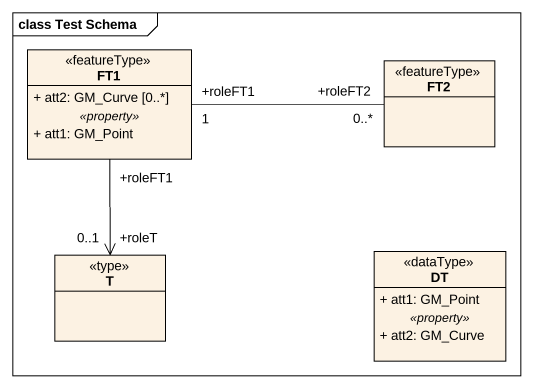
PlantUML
@startuml
mainframe class Test Schema
hide circle
hide empty members
skinparam classAttributeIconSize 0
class FT1 <<featureType>> {
  + att2: GM_Curve [0..*]
  .. <<property>> ..
  + att1: GM_Point
}
class FT2 <<featureType>>
class T <<type>>
class DT <<dataType>> {
  + att1: GM_Point
  .. <<property>> ..
  + att2: GM_Curve
}
FT1 "+roleFT1\n1" -right- "+roleFT2\n0..*" FT2
FT1 "+roleFT1" --> "+roleT\n0..1" T
@enduml
